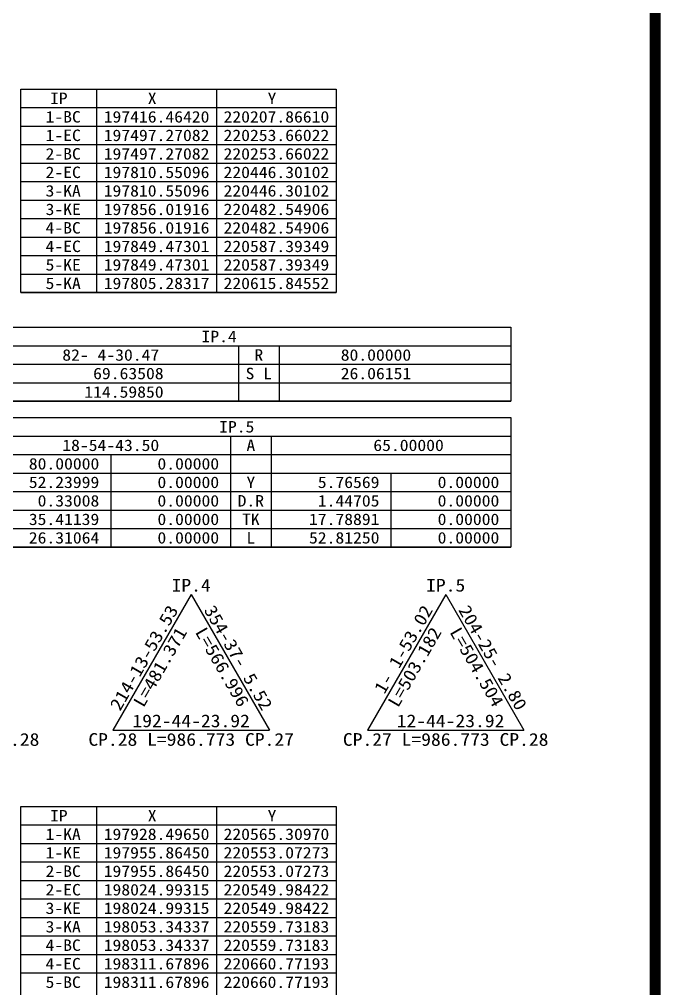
# Model space of a CAD drawing. Header units: feet. Extents: x 229381 to 233586, y 197484 to 200454.
# Drawn here: x 232902 to 233491, y 198672 to 199563 of the extents above; entities that cross this region are included whole.
import ezdxf
from ezdxf.enums import TextEntityAlignment as Align

# ---------------------------------------------------------------- set-up
doc = ezdxf.new("R2010")
doc.units = ezdxf.units.FT
doc.header["$LTSCALE"] = 10
doc.header["$MEASUREMENT"] = 0
for name, color, linetype in [('CA-TABL-LIN1', 4, 'CONTINUOUS'), ('CA-TABL-LIN2', 1, 'CONTINUOUS'), ('CA-TABL-TEX2', 3, 'CONTINUOUS'), ('CX-BORD', 3, 'CONTINUOUS'), ('CX-BORD-LIN1', 4, 'CONTINUOUS'), ('CX-BORD-LIN2', 3, 'CONTINUOUS'), ('CX-BORD-TEX2', 7, 'CONTINUOUS'), ('CX-BORD-TEX3', 6, 'CONTINUOUS')]:
    doc.layers.add(name, color=color, linetype=linetype)
doc.styles.add('RP2', font='DotumChe.ttf')
doc.styles.add('TB_TEXT', font='DotumChe.ttf')
doc.styles.add('TB_WBTXT', font='H2GTRE.TTF')
doc.styles.add('TB_WMTXT', font='DotumChe.ttf')

# ---------------------------------------------------------------- blocks, each defined once
blk = doc.blocks.new('CXBLKA1-KHCA')
at = {"layer": 'CX-BORD-LIN1', "const_width": 2}
blk.add_lwpolyline([(796, 0), (0, 0), (0, 554), (796, 554)], close=True, dxfattribs=at)
at = {"layer": 'CX-BORD-LIN1', "style": 'TB_TEXT'}
for tag, height, p in [('TR_RDAT4', 3.5, (317.5, 27)), ('TR_DGN4', 3.5, (459.12, 27)), ('TR_CHK4', 3.5, (499.12, 27)), ('TR_APP4', 3.5, (539.12, 27)), ('TR_RNUM4', 3, (285.11, 26.64)), ('TR_RNUM3', 3, (285.11, 20.64)), ('TR_RDAT3', 3.5, (317.5, 21)), ('TR_DGN3', 3.5, (459.12, 21)), ('TR_CHK3', 3.5, (499.12, 21)), ('TR_APP3', 3.5, (539.12, 21)), ('TR_RNUM2', 3, (285.11, 14.64)), ('TR_RDAT2', 3.5, (317.5, 15)), ('TR_DGN2', 3.5, (459.12, 15)), ('TR_CHK2', 3.5, (499.12, 15)), ('TR_APP2', 3.5, (539.12, 15)), ('TR_RDAT1', 3.5, (317.5, 9)), ('TR_DGN1', 3.5, (459.12, 9)), ('TR_CHK1', 3.5, (499.12, 9)), ('TR_APP1', 3.5, (539.12, 9)), ('TR_RNUM1', 3, (285.11, 8.64))]:
    blk.add_attdef(tag, text='', height=height, dxfattribs=at).set_placement(p, align=Align.MIDDLE_CENTER)
for tag, p in [('TR_RCON4', (342.3, 27)), ('TR_RCON3', (342.3, 21)), ('TR_RCON2', (342.3, 15)), ('TR_RCON1', (342.3, 9))]:
    blk.add_attdef(tag, text='', height=3.5, dxfattribs=at).set_placement(p, align=Align.MIDDLE_LEFT)
at = {"layer": 'CX-BORD-LIN2', "style": 'TB_TEXT'}
blk.add_attdef('TD_VERSION', text='', height=3, rotation=90, dxfattribs=at).set_placement((800.5, 48.01), align=Align.MIDDLE_CENTER)
at = {"layer": 'CX-BORD-TEX2', "style": 'TB_WMTXT'}
for tag, height, p in [('TB_CNAME', 5, (15.34, 531.83)), ('TB_CSCOP', 4, (16.63, 523.83))]:
    blk.add_attdef(tag, text='', height=height, dxfattribs=at).set_placement(p, align=Align.BOTTOM_LEFT)
at = {"layer": 'CX-BORD-TEX2', "style": 'TB_WBTXT'}
for tag, height, p in [('TB_MTITIL', 10, (398, 533.33)), ('TB_STITL', 7, (398, 518.33))]:
    blk.add_attdef(tag, text='', height=height, dxfattribs=at).set_placement(p, align=Align.MIDDLE_CENTER)
at = {"layer": 'CX-BORD-TEX3', "style": 'TB_TEXT'}
for tag, height, p in [('TD_DCOMP', 4.5, (217.5, 25)), ('TD_CSECT', 4.5, (611, 25)), ('TD_CDIST', 4.5, (656, 25)), ('TD_DNAME_TOP', 4.5, (755, 25)), ('TD_DNAME_MAIN', 4.5, (755, 19.01)), ('TD_CCOMP', 4.5, (217.5, 15)), ('TD_HSCAL', 4.5, (626.7, 15.24)), ('TD_VSCAL', 4.5, (655.78, 15.24)), ('TD_DNAME_BOT', 3, (755, 13.65)), ('TD_CNAME', 5, (65, 5.75)), ('TD_FIELD', 4.5, (182.5, 5.53)), ('TD_CSTEP', 4.5, (253.24, 5.53)), ('TD_DWGCODE', 4.5, (641, 5.39)), ('TD_DWGNO', 4.5, (755, 5.39))]:
    blk.add_attdef(tag, text='', height=height, dxfattribs=at).set_placement(p, align=Align.MIDDLE_CENTER)

msp = doc.modelspace()

# ---------------------------------------------------------------- linework, layer by layer
at = {"layer": 'CA-TABL-LIN1', "linetype": 'Continuous'}
for p, q in [((232902.9, 199498.9), (233192.88, 199498.9)), ((232902.9, 199311.79), (232902.9, 199498.9)), ((233192.88, 199498.9), (233192.88, 199311.79)), ((233192.88, 199311.79), (232902.9, 199311.79)), ((232902.9, 199311.79), (233192.88, 199311.79)), ((232838.1, 199279.94), (233353.26, 199279.94)), ((233353.26, 199279.94), (233353.26, 199211.9)), ((233353.26, 199211.9), (232838.1, 199211.9)), ((232838.1, 199211.9), (233353.26, 199211.9)), ((232838.1, 199196.92), (233353.26, 199196.92)), ((233353.26, 199196.92), (233353.26, 199077.85)), ((233353.26, 199077.85), (232838.1, 199077.85)), ((232838.1, 199077.85), (233353.26, 199077.85)), ((232902.9, 198839.37), (233192.88, 198839.37)), ((232902.9, 198652.26), (232902.9, 198839.37)), ((233192.88, 198839.37), (233192.88, 198652.26))]:
    msp.add_line(p, q, dxfattribs=at)
at = {"layer": 'CA-TABL-LIN2', "linetype": 'Continuous'}
for p, q in [((232972.56, 199498.9), (232972.56, 199311.79)), ((233082.72, 199498.9), (233082.72, 199311.79)), ((232902.9, 199481.89), (233192.88, 199481.89)), ((232902.9, 199464.88), (233192.88, 199464.88)), ((232902.9, 199447.87), (233192.88, 199447.87)), ((232902.9, 199430.86), (233192.88, 199430.86)), ((232902.9, 199413.85), (233192.88, 199413.85)), ((232902.9, 199396.84), (233192.88, 199396.84)), ((232902.9, 199379.83), (233192.88, 199379.83)), ((232902.9, 199362.82), (233192.88, 199362.82)), ((232902.9, 199345.81), (233192.88, 199345.81)), ((232902.9, 199328.8), (233192.88, 199328.8)), ((232838.1, 199262.93), (233353.26, 199262.93)), ((233102.97, 199262.93), (233102.97, 199211.9)), ((233140.23, 199262.93), (233140.23, 199211.9)), ((232838.1, 199245.92), (233353.26, 199245.92)), ((232838.1, 199228.91), (233353.26, 199228.91)), ((232838.1, 199179.91), (233353.26, 199179.91)), ((233095.68, 199179.91), (233095.68, 199077.85)), ((233132.94, 199179.91), (233132.94, 199077.85)), ((232838.1, 199162.9), (233353.26, 199162.9)), ((232985.52, 199162.9), (232985.52, 199077.85)), ((232838.1, 199145.89), (233353.26, 199145.89)), ((233243.1, 199145.89), (233243.1, 199077.85)), ((232838.1, 199128.88), (233353.26, 199128.88)), ((232838.1, 199111.87), (233353.26, 199111.87)), ((232838.1, 199094.86), (233353.26, 199094.86)), ((233059.42, 199034.21), (232987.42, 198909.5)), ((233059.42, 199034.21), (233131.42, 198909.5)), ((233293.42, 199034.21), (233221.42, 198909.5)), ((233293.42, 199034.21), (233365.42, 198909.5)), ((232987.42, 198909.5), (233131.42, 198909.5)), ((233221.42, 198909.5), (233365.42, 198909.5)), ((232972.56, 198839.37), (232972.56, 198652.26)), ((233082.72, 198839.37), (233082.72, 198652.26)), ((232902.9, 198822.36), (233192.88, 198822.36)), ((232902.9, 198805.35), (233192.88, 198805.35)), ((232902.9, 198788.34), (233192.88, 198788.34)), ((232902.9, 198771.33), (233192.88, 198771.33)), ((232902.9, 198754.32), (233192.88, 198754.32)), ((232902.9, 198737.31), (233192.88, 198737.31)), ((232902.9, 198720.3), (233192.88, 198720.3)), ((232902.9, 198703.29), (233192.88, 198703.29)), ((232902.9, 198686.28), (233192.88, 198686.28))]:
    msp.add_line(p, q, dxfattribs=at)

# ---------------------------------------------------------------- block references
at = {"layer": 'CX-BORD', "xscale": 5, "yscale": 4.999999999996866}
msp.add_blockref('CXBLKA1-KHCA', (229506.02, 197584.02), dxfattribs=at)

# ---------------------------------------------------------------- texts
at = {"layer": 'CA-TABL-TEX2', "style": 'RP2', "width": 1.128305}
for s, height, rotation, p, p2 in [('IP', 10.53, 360, (232929.63, 199485.13), (232945.83, 199485.13)), ('214-13-53.53', 11.7, 60, (232994.08, 198926.44), (233048.08, 199019.97)), ('354-37- 5.52', 11.7, 300, (233070.76, 199019.97), (233124.76, 198926.44)), ('  1- 1-53.02', 11.7, 60, (233228.08, 198926.44), (233282.08, 199019.97)), ('204-25- 2.80', 11.7, 300, (233304.76, 199019.97), (233358.76, 198926.44)), ('L=481.371', 11.7, 60, (233015.64, 198929.58), (233056.14, 198999.73)), ('L=566.996', 11.7, 300, (233062.7, 198999.73), (233103.2, 198929.58)), ('L=503.182', 11.7, 60, (233249.64, 198929.58), (233290.14, 198999.73)), ('L=504.504', 11.7, 300, (233296.7, 198999.73), (233337.2, 198929.58)), ('Y', 10.53, 360, (233129.7, 198825.6), (233137.8, 198825.6))]:
    msp.add_text(s, height=height, rotation=rotation, dxfattribs=at).set_placement(p, p2, align=Align.FIT)
for s, height, p, p2 in [('X', 10.53, (233019.54, 199485.13), (233027.64, 199485.13)), ('Y', 10.53, (233129.7, 199485.13), (233137.8, 199485.13)), ('  1-BC', 10.53, (232909.38, 199468.12), (232957.98, 199468.12)), ('197416.46420', 10.53, (232979.04, 199468.12), (233076.24, 199468.12)), ('220207.86610', 10.53, (233089.2, 199468.12), (233186.4, 199468.12)), ('  1-EC', 10.53, (232909.38, 199451.11), (232957.98, 199451.11)), ('197497.27082', 10.53, (232979.04, 199451.11), (233076.24, 199451.11)), ('220253.66022', 10.53, (233089.2, 199451.11), (233186.4, 199451.11)), ('  2-BC', 10.53, (232909.38, 199434.1), (232957.98, 199434.1)), ('197497.27082', 10.53, (232979.04, 199434.1), (233076.24, 199434.1)), ('220253.66022', 10.53, (233089.2, 199434.1), (233186.4, 199434.1)), ('  2-EC', 10.53, (232909.38, 199417.09), (232957.98, 199417.09)), ('197810.55096', 10.53, (232979.04, 199417.09), (233076.24, 199417.09)), ('220446.30102', 10.53, (233089.2, 199417.09), (233186.4, 199417.09)), ('  3-KA', 10.53, (232909.38, 199400.08), (232957.98, 199400.08)), ('197810.55096', 10.53, (232979.04, 199400.08), (233076.24, 199400.08)), ('220446.30102', 10.53, (233089.2, 199400.08), (233186.4, 199400.08)), ('  3-KE', 10.53, (232909.38, 199383.07), (232957.98, 199383.07)), ('197856.01916', 10.53, (232979.04, 199383.07), (233076.24, 199383.07)), ('220482.54906', 10.53, (233089.2, 199383.07), (233186.4, 199383.07)), ('  4-BC', 10.53, (232909.38, 199366.06), (232957.98, 199366.06)), ('197856.01916', 10.53, (232979.04, 199366.06), (233076.24, 199366.06)), ('220482.54906', 10.53, (233089.2, 199366.06), (233186.4, 199366.06)), ('  4-EC', 10.53, (232909.38, 199349.05), (232957.98, 199349.05)), ('197849.47301', 10.53, (232979.04, 199349.05), (233076.24, 199349.05)), ('220587.39349', 10.53, (233089.2, 199349.05), (233186.4, 199349.05)), ('  5-KE', 10.53, (232909.38, 199332.04), (232957.98, 199332.04)), ('197849.47301', 10.53, (232979.04, 199332.04), (233076.24, 199332.04)), ('220587.39349', 10.53, (233089.2, 199332.04), (233186.4, 199332.04)), ('  5-KA', 10.53, (232909.38, 199315.03), (232957.98, 199315.03)), ('197805.28317', 10.53, (232979.04, 199315.03), (233076.24, 199315.03)), ('220615.84552', 10.53, (233089.2, 199315.03), (233186.4, 199315.03)), ('IP.4', 10.53, (233068.95, 199266.17), (233101.35, 199266.17)), ('82- 4-30.47', 10.53, (232940.97, 199249.16), (233030.07, 199249.16)), ('82- 4-30.47', 10.53, (232940.97, 199249.16), (233030.07, 199249.16)), ('R', 10.53, (233117.55, 199249.16), (233125.65, 199249.16)), ('    80.00000', 10.53, (233164.53, 199249.16), (233261.73, 199249.16)), ('    69.63508', 10.53, (232936.92, 199232.15), (233034.12, 199232.15)), ('S L', 10.53, (233109.45, 199232.15), (233133.75, 199232.15)), ('    26.06151', 10.53, (233164.53, 199232.15), (233261.73, 199232.15)), ('   114.59850', 10.53, (232936.92, 199215.14), (233034.12, 199215.14)), ('IP.5', 10.53, (233085.15, 199183.15), (233117.55, 199183.15)), ('18-54-43.50', 10.53, (232940.97, 199166.14), (233030.07, 199166.14)), ('18-54-43.50', 10.53, (232940.97, 199166.14), (233030.07, 199166.14)), ('A', 10.53, (233110.26, 199166.14), (233118.36, 199166.14)), ('    65.00000', 10.53, (233194.5, 199166.14), (233291.7, 199166.14)), ('    80.00000', 10.53, (232877.79, 199149.13), (232974.99, 199149.13)), ('     0.00000', 10.53, (232987.95, 199149.13), (233085.15, 199149.13)), ('    52.23999', 10.53, (232877.79, 199132.12), (232974.99, 199132.12)), ('     0.00000', 10.53, (232987.95, 199132.12), (233085.15, 199132.12)), ('Y', 10.53, (233110.26, 199132.12), (233118.36, 199132.12)), ('     5.76569', 10.53, (233135.37, 199132.12), (233232.57, 199132.12)), ('     0.00000', 10.53, (233245.53, 199132.12), (233342.73, 199132.12)), ('     0.33008', 10.53, (232877.79, 199115.11), (232974.99, 199115.11)), ('     0.00000', 10.53, (232987.95, 199115.11), (233085.15, 199115.11)), ('D.R', 10.53, (233102.16, 199115.11), (233126.46, 199115.11)), ('     1.44705', 10.53, (233135.37, 199115.11), (233232.57, 199115.11)), ('     0.00000', 10.53, (233245.53, 199115.11), (233342.73, 199115.11)), ('    35.41139', 10.53, (232877.79, 199098.1), (232974.99, 199098.1)), ('     0.00000', 10.53, (232987.95, 199098.1), (233085.15, 199098.1)), ('TK', 10.53, (233106.21, 199098.1), (233122.41, 199098.1)), ('    17.78891', 10.53, (233135.37, 199098.1), (233232.57, 199098.1)), ('     0.00000', 10.53, (233245.53, 199098.1), (233342.73, 199098.1)), ('    26.31064', 10.53, (232877.79, 199081.09), (232974.99, 199081.09)), ('     0.00000', 10.53, (232987.95, 199081.09), (233085.15, 199081.09)), ('L', 10.53, (233110.26, 199081.09), (233118.36, 199081.09)), ('    52.81250', 10.53, (233135.37, 199081.09), (233232.57, 199081.09)), ('     0.00000', 10.53, (233245.53, 199081.09), (233342.73, 199081.09)), ('IP.4', 11.7, (233041.42, 199036.91), (233077.42, 199036.91)), ('IP.5', 11.7, (233275.42, 199036.91), (233311.42, 199036.91)), ('192-44-23.92', 11.7, (233005.42, 198912.2), (233113.42, 198912.2)), (' 12-44-23.92', 11.7, (233239.42, 198912.2), (233347.42, 198912.2)), ('CP.28', 11.7, (232874.92, 198895.1), (232919.92, 198895.1)), ('CP.28', 11.7, (232964.92, 198895.1), (233009.92, 198895.1)), ('L=986.773', 11.7, (233018.92, 198895.1), (233099.92, 198895.1)), ('CP.27', 11.7, (233108.92, 198895.1), (233153.92, 198895.1)), ('CP.27', 11.7, (233198.92, 198895.1), (233243.92, 198895.1)), ('L=986.773', 11.7, (233252.92, 198895.1), (233333.92, 198895.1)), ('CP.28', 11.7, (233342.92, 198895.1), (233387.92, 198895.1)), ('IP', 10.53, (232929.63, 198825.6), (232945.83, 198825.6)), ('X', 10.53, (233019.54, 198825.6), (233027.64, 198825.6)), ('  1-KA', 10.53, (232909.38, 198808.59), (232957.98, 198808.59)), ('197928.49650', 10.53, (232979.04, 198808.59), (233076.24, 198808.59)), ('220565.30970', 10.53, (233089.2, 198808.59), (233186.4, 198808.59)), ('  1-KE', 10.53, (232909.38, 198791.58), (232957.98, 198791.58)), ('197955.86450', 10.53, (232979.04, 198791.58), (233076.24, 198791.58)), ('220553.07273', 10.53, (233089.2, 198791.58), (233186.4, 198791.58)), ('  2-BC', 10.53, (232909.38, 198774.57), (232957.98, 198774.57)), ('197955.86450', 10.53, (232979.04, 198774.57), (233076.24, 198774.57)), ('220553.07273', 10.53, (233089.2, 198774.57), (233186.4, 198774.57)), ('  2-EC', 10.53, (232909.38, 198757.56), (232957.98, 198757.56)), ('198024.99315', 10.53, (232979.04, 198757.56), (233076.24, 198757.56)), ('220549.98422', 10.53, (233089.2, 198757.56), (233186.4, 198757.56)), ('  3-KE', 10.53, (232909.38, 198740.55), (232957.98, 198740.55)), ('198024.99315', 10.53, (232979.04, 198740.55), (233076.24, 198740.55)), ('220549.98422', 10.53, (233089.2, 198740.55), (233186.4, 198740.55)), ('  3-KA', 10.53, (232909.38, 198723.54), (232957.98, 198723.54)), ('198053.34337', 10.53, (232979.04, 198723.54), (233076.24, 198723.54)), ('220559.73183', 10.53, (233089.2, 198723.54), (233186.4, 198723.54)), ('  4-BC', 10.53, (232909.38, 198706.53), (232957.98, 198706.53)), ('198053.34337', 10.53, (232979.04, 198706.53), (233076.24, 198706.53)), ('220559.73183', 10.53, (233089.2, 198706.53), (233186.4, 198706.53)), ('  4-EC', 10.53, (232909.38, 198689.52), (232957.98, 198689.52)), ('198311.67896', 10.53, (232979.04, 198689.52), (233076.24, 198689.52)), ('220660.77193', 10.53, (233089.2, 198689.52), (233186.4, 198689.52)), ('  5-BC', 10.53, (232909.38, 198672.51), (232957.98, 198672.51)), ('198311.67896', 10.53, (232979.04, 198672.51), (233076.24, 198672.51)), ('220660.77193', 10.53, (233089.2, 198672.51), (233186.4, 198672.51))]:
    msp.add_text(s, height=height, dxfattribs=at).set_placement(p, p2, align=Align.FIT)

doc.saveas('drawing.dxf')
